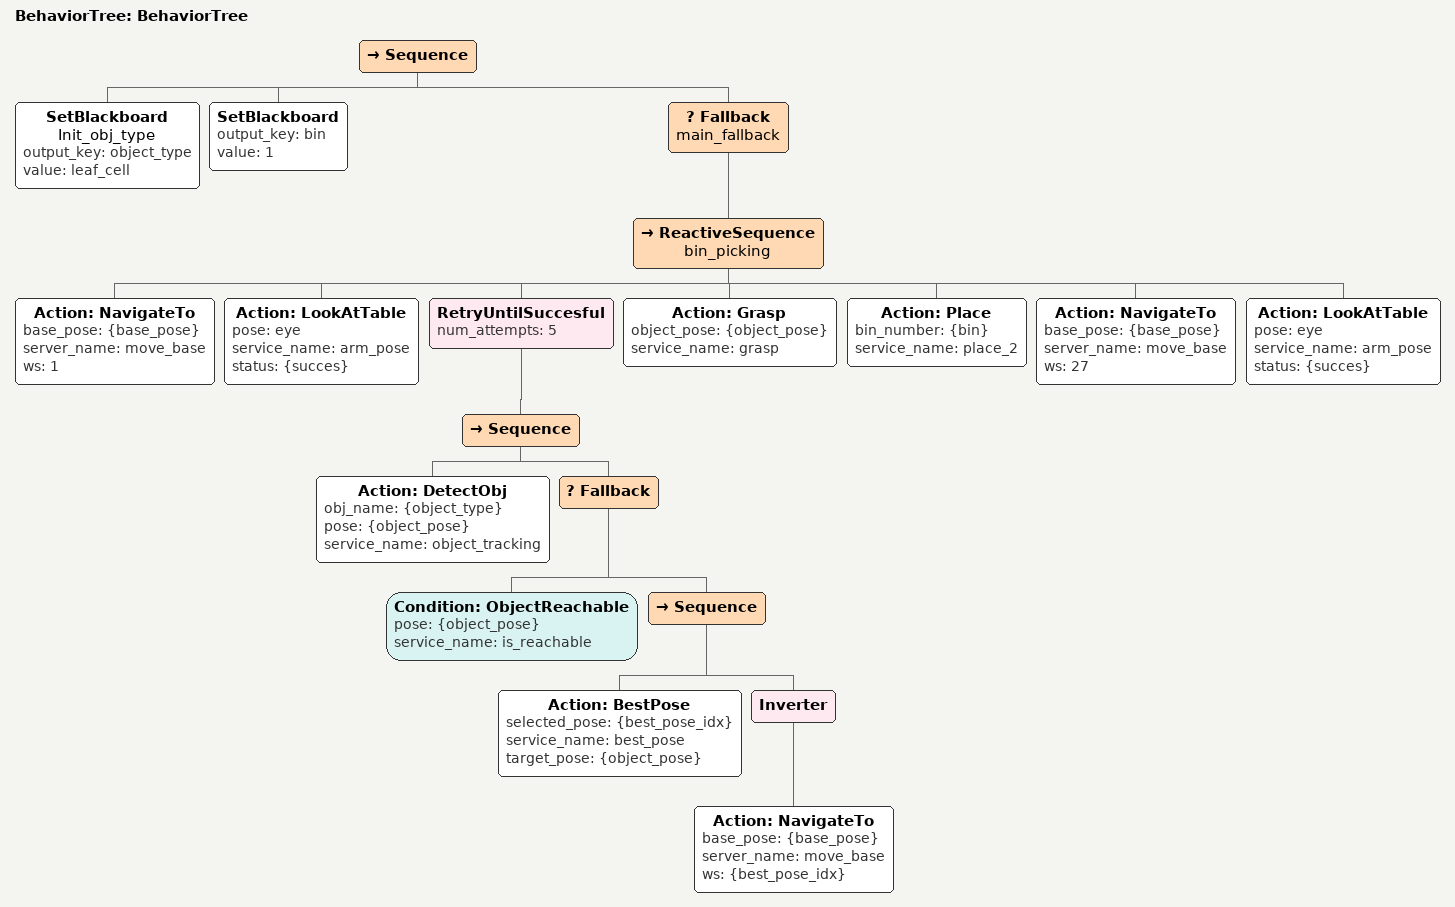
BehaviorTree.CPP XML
<?xml version="1.0"?>
<root main_tree_to_execute="BehaviorTree">
    <BehaviorTree ID="BehaviorTree">
        <Sequence>
            <SetBlackboard name="Init_obj_type" output_key="object_type" value="leaf_cell"/>
            <SetBlackboard output_key="bin" value="1"/>
            <Fallback name="main_fallback">
                <ReactiveSequence name="bin_picking">
                    <Action ID="NavigateTo" base_pose="{base_pose}" server_name="move_base" ws="1"/>
                    <Action ID="LookAtTable" pose="eye" service_name="arm_pose" status="{succes}"/>
                    <RetryUntilSuccesful num_attempts="5">
                        <Sequence>
                            <Action ID="DetectObj" obj_name="{object_type}" pose="{object_pose}" service_name="object_tracking"/>
                            <Fallback>
                                <Condition ID="ObjectReachable" pose="{object_pose}" service_name="is_reachable"/>
                                <Sequence>
                                    <Action ID="BestPose" selected_pose="{best_pose_idx}" service_name="best_pose" target_pose="{object_pose}"/>
                                    <Inverter>
                                        <Action ID="NavigateTo" base_pose="{base_pose}" server_name="move_base" ws="{best_pose_idx}"/>
                                    </Inverter>
                                </Sequence>
                            </Fallback>
                        </Sequence>
                    </RetryUntilSuccesful>
                    <Action ID="Grasp" object_pose="{object_pose}" service_name="grasp"/>
                    <Action ID="Place" bin_number="{bin}" service_name="place_2"/>
                    <Action ID="NavigateTo" base_pose="{base_pose}" server_name="move_base" ws="27"/>
                    <Action ID="LookAtTable" pose="eye" service_name="arm_pose" status="{succes}"/>
                </ReactiveSequence>
            </Fallback>
        </Sequence>
    </BehaviorTree>
</root>
